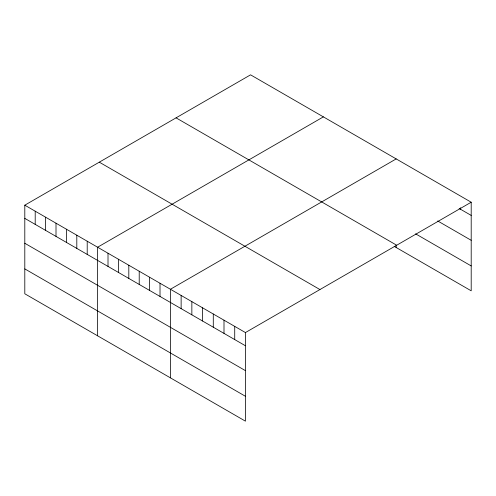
<?xml version="1.0" encoding="UTF-8"?>
<svg xmlns="http://www.w3.org/2000/svg" width="496" height="496" viewBox="0 0 496 496"><rect width="100%" height="100%" fill="white"/><g stroke="black" fill="none" stroke-linecap="round" stroke-linejoin="round"><path stroke-width="0.74" d="M24.8 205.183L245.433 332.568L245.433 421.16L24.8 293.781L24.8 205.183L250.567 74.84L471.2 202.219L471.2 290.817L394.233 246.382M323.373 116.876L97.607 247.219L97.607 335.817M396.186 158.912L170.419 289.255L170.419 377.853M245.433 332.568L471.2 202.219M459.141 208.456L471.2 215.413M437.714 220.962L471.2 240.3M415.611 233.839L471.2 265.93M176.061 117.856L396.695 245.235M99.305 162.173L319.939 289.552M24.8 218.376L245.433 345.762M24.8 243.263L245.433 370.642M24.8 268.894L245.433 396.279M460.486 207.762L460.486 209.225M396.186 245.309L396.186 247.504M234.72 326.38L234.72 339.574M224 320.193L224 333.386M213.286 314.005L213.286 327.199M202.566 307.818L202.566 321.011M191.853 301.63L191.853 314.824M181.133 295.442L181.133 308.636M160.016 283.253L160.016 296.447M149.618 277.245L149.618 290.439M139.215 271.244L139.215 284.437M128.811 265.236L128.811 278.43M118.414 259.228L118.414 272.422M108.01 253.227L108.01 266.42M87.209 241.217L87.209 254.411M76.806 235.209L76.806 248.403M66.408 229.208L66.408 242.401M56.005 223.2L56.005 236.394M45.601 217.192L45.601 230.386M35.204 211.191L35.204 224.384"/></g></svg>
